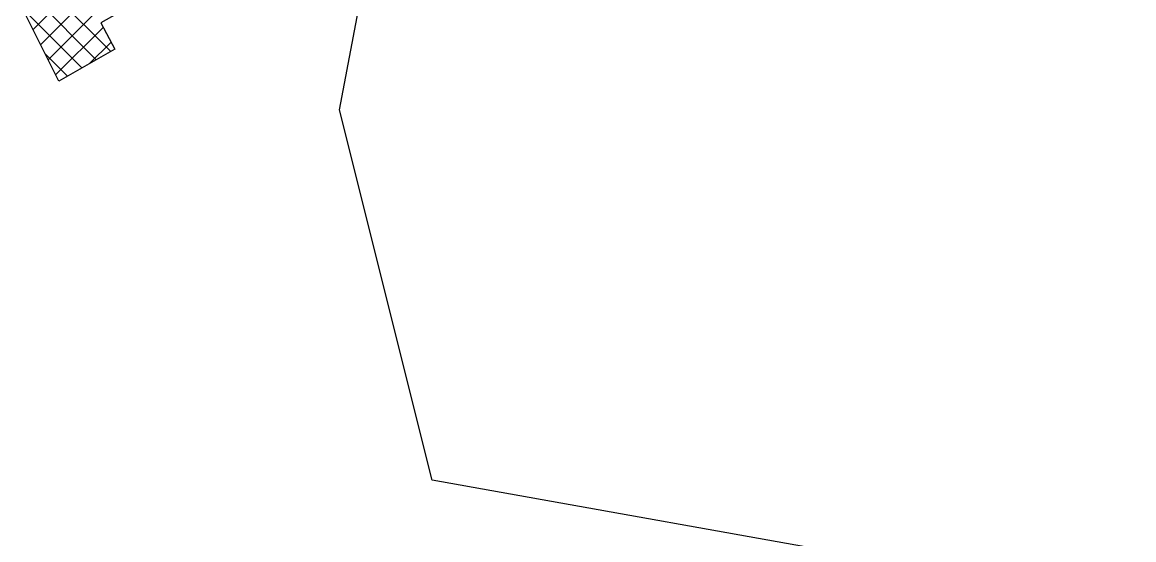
# Model space of a CAD drawing. Header units: metres. Extents: x 343165 to 344976, y 1761609 to 1763237.
# Drawn here: x 343202 to 343423, y 1762575.8 to 1762678.8 of the extents above; entities that cross this region are included whole.
import ezdxf

# ---------------------------------------------------------------- set-up
doc = ezdxf.new("R2010")
doc.units = ezdxf.units.M
doc.layers.add('PORT', color=5, linetype='Continuous')
doc.layers.add('village', color=3, linetype='Continuous')

msp = doc.modelspace()

# ---------------------------------------------------------------- linework, layer by layer
at = {"layer": 'PORT', "linetype": 'Continuous'}
for p, q in [((343205.63, 1762674.3), (343244.76, 1762713.43)), ((343207.12, 1762671.3), (343249.23, 1762713.41)), ((343204.14, 1762677.3), (343239.28, 1762712.45)), ((343219.58, 1762672.93), (343207.87, 1762684.65)), ((343216.71, 1762671.31), (343204.89, 1762683.13)), ((343213.85, 1762669.68), (343202.07, 1762681.46)), ((343208.61, 1762668.3), (343218.05, 1762677.75)), ((343215.31, 1762670.51), (343219.63, 1762674.83)), ((343210.98, 1762668.06), (343206.5, 1762672.54))]:
    msp.add_line(p, q, dxfattribs=at)
at = {"layer": 'PORT'}
for p, q in [((343242.01, 1762692.47), (343217.58, 1762678.62)), ((343209.22, 1762667.07), (343201.97, 1762681.66)), ((343217.58, 1762678.62), (343220.4, 1762673.4)), ((343220.4, 1762673.4), (343209.22, 1762667.07))]:
    msp.add_line(p, q, dxfattribs=at)
at = {"layer": 'village', "color": 3}
for p, q in [((343265.04, 1762661.31), (343278.55, 1762732.42)), ((343283.53, 1762587.68), (343265.04, 1762661.31)), ((343550.22, 1762539.99), (343283.53, 1762587.68))]:
    msp.add_line(p, q, dxfattribs=at)

doc.saveas('drawing.dxf')
